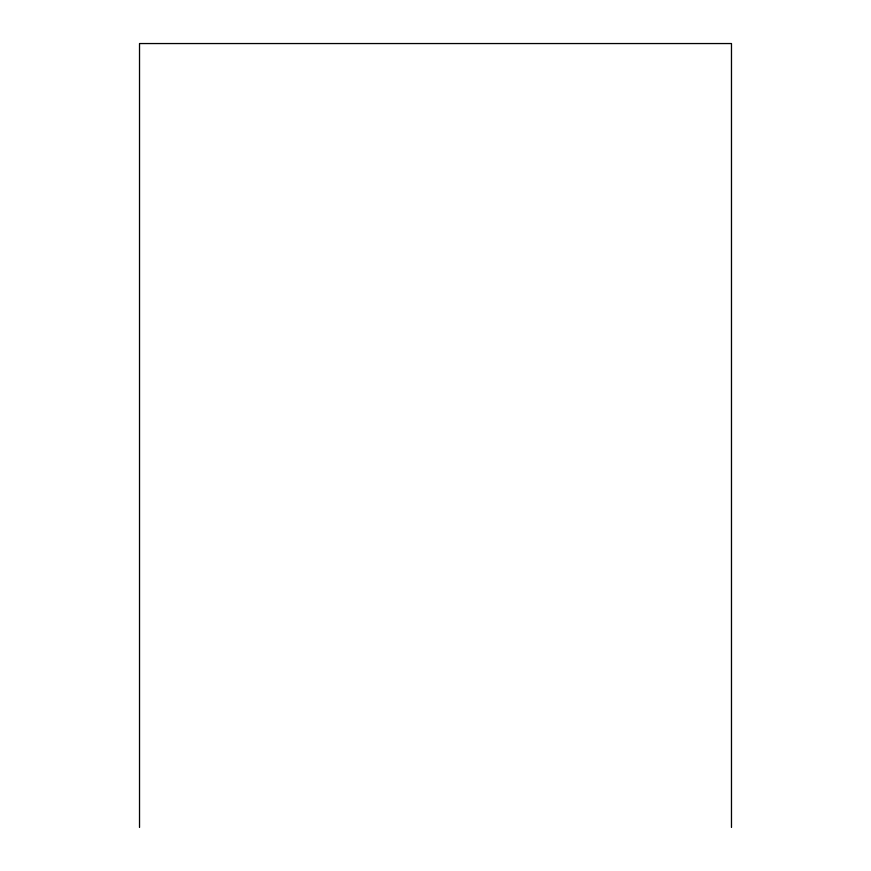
<?xml version="1.0" encoding="UTF-8"?>
<svg xmlns="http://www.w3.org/2000/svg" width="871" height="871" viewBox="0 0 871 871"><rect width="100%" height="100%" fill="white"/><g stroke="black" fill="none" stroke-linecap="round" stroke-linejoin="round"><path stroke-width="1.31" d="M731.477 827.45L731.477 43.55L139.523 43.55L139.523 827.45"/></g></svg>
